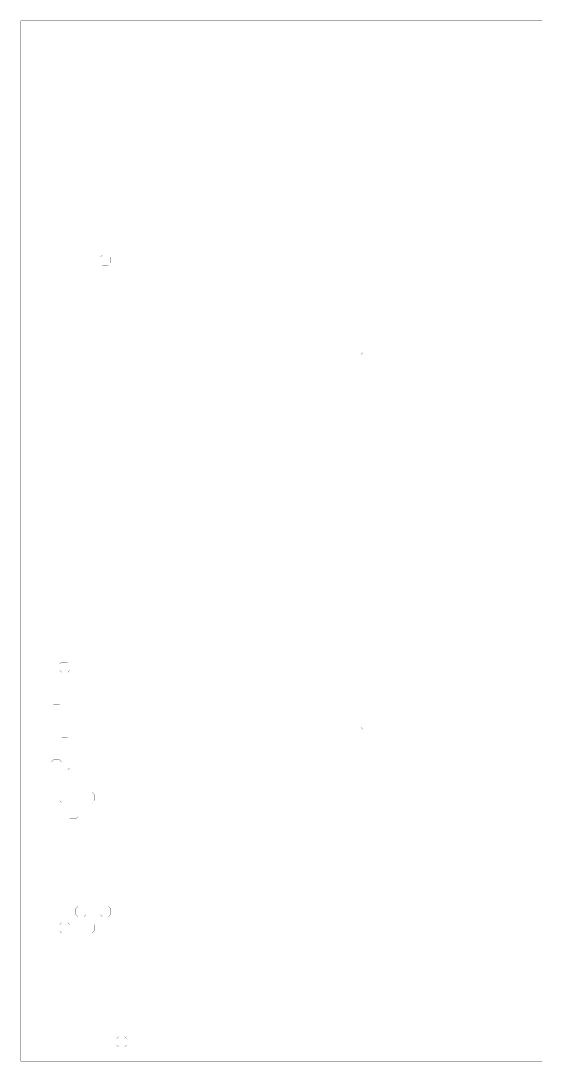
# Model space of a CAD drawing. Header units: metres. Extents: x 0 to 4990, y -4990 to 0.
# Drawn here: x 0 to 2495, y -4990 to 0 of the extents above; entities that cross this region are included whole.
import ezdxf

# ---------------------------------------------------------------- set-up
doc = ezdxf.new("R2010")
doc.units = ezdxf.units.M
doc.layers.add('conductor', color=1, linetype='Continuous')
doc.layers.add('substrate', color=5, linetype='Continuous')

msp = doc.modelspace()

# ---------------------------------------------------------------- linework, layer by layer
at = {"layer": 'conductor', "const_width": 0.5}
msp.add_lwpolyline([(2500, -1601.5625), (2490.234375, -1601.5625), (2480.46875, -1601.5625), (2470.703125, -1601.5625), (2460.9375, -1601.5625), (2451.171875, -1601.5625), (2441.40625, -1601.5625), (2431.640625, -1601.5625), (2421.875, -1601.5625), (2412.109375, -1601.5625), (2402.34375, -1601.5625), (2392.578125, -1601.5625), (2382.8125, -1601.5625), (2373.046875, -1601.5625), (2363.28125, -1601.5625), (2353.515625, -1601.5625), (2343.75, -1601.5625), (2333.984375, -1601.5625), (2324.21875, -1601.5625), (2314.453125, -1601.5625), (2304.6875, -1601.5625), (2294.921875, -1601.5625), (2285.15625, -1601.5625), (2275.390625, -1601.5625), (2265.625, -1601.5625), (2255.859375, -1601.5625), (2246.09375, -1601.5625), (2236.328125, -1601.5625), (2226.5625, -1601.5625), (2216.796875, -1601.5625), (2207.03125, -1601.5625), (2197.265625, -1601.5625), (2187.5, -1601.5625), (2177.734375, -1601.5625), (2167.96875, -1601.5625), (2158.203125, -1601.5625), (2148.4375, -1601.5625), (2138.671875, -1601.5625), (2128.90625, -1601.5625), (2119.140625, -1601.5625), (2109.375, -1601.5625), (2099.609375, -1601.5625), (2089.84375, -1601.5625), (2080.078125, -1601.5625), (2070.3125, -1601.5625), (2060.546875, -1601.5625), (2050.78125, -1601.5625), (2041.015625, -1601.5625), (2031.25, -1601.5625), (2021.484375, -1601.5625), (2011.71875, -1601.5625), (2001.953125, -1601.5625), (1992.1875, -1601.5625), (1982.421875, -1601.5625), (1972.65625, -1601.5625), (1962.890625, -1601.5625), (1953.125, -1601.5625), (1943.359375, -1601.5625), (1933.59375, -1601.5625), (1923.828125, -1601.5625), (1914.0625, -1601.5625), (1904.296875, -1601.5625), (1894.53125, -1601.5625), (1884.765625, -1601.5625), (1875, -1601.5625), (1865.234375, -1601.5625), (1855.46875, -1601.5625), (1845.703125, -1601.5625), (1835.9375, -1601.5625), (1826.171875, -1601.5625), (1816.40625, -1601.5625), (1806.640625, -1601.5625), (1796.875, -1601.5625), (1787.109375, -1601.5625), (1777.34375, -1601.5625), (1767.578125, -1601.5625), (1757.8125, -1601.5625), (1748.046875, -1601.5625), (1738.28125, -1601.5625), (1728.515625, -1601.5625), (1718.75, -1601.5625), (1708.984375, -1601.5625), (1699.21875, -1601.5625), (1689.453125, -1601.5625), (1679.6875, -1601.5625), (1669.921875, -1601.5625), (1660.15625, -1601.5625), (1650.390625, -1601.5625), (1640.625, -1601.5625), (1640.625, -1611.328125), (1640.625, -1621.09375), (1640.625, -1630.859375), (1640.625, -1640.625), (1640.625, -1650.390625), (1640.625, -1660.15625), (1640.625, -1669.921875), (1640.625, -1679.6875), (1640.625, -1689.453125), (1640.625, -1699.21875), (1640.625, -1708.984375), (1640.625, -1718.75), (1640.625, -1728.515625), (1640.625, -1738.28125), (1640.625, -1748.046875), (1640.625, -1757.8125), (1640.625, -1767.578125), (1640.625, -1777.34375), (1640.625, -1787.109375), (1640.625, -1796.875), (1640.625, -1806.640625), (1640.625, -1816.40625), (1640.625, -1826.171875), (1640.625, -1835.9375), (1640.625, -1845.703125), (1640.625, -1855.46875), (1640.625, -1865.234375), (1640.625, -1875), (1640.625, -1884.765625), (1640.625, -1894.53125), (1640.625, -1904.296875), (1640.625, -1914.0625), (1640.625, -1923.828125), (1640.625, -1933.59375), (1640.625, -1943.359375), (1640.625, -1953.125), (1640.625, -1962.890625), (1640.625, -1972.65625), (1640.625, -1982.421875), (1640.625, -1992.1875), (1640.625, -2001.953125), (1640.625, -2011.71875), (1640.625, -2021.484375), (1640.625, -2031.25), (1640.625, -2041.015625), (1640.625, -2050.78125), (1640.625, -2060.546875), (1640.625, -2070.3125), (1640.625, -2080.078125), (1640.625, -2089.84375), (1640.625, -2099.609375), (1640.625, -2109.375), (1640.625, -2119.140625), (1640.625, -2128.90625), (1640.625, -2138.671875), (1640.625, -2148.4375), (1640.625, -2158.203125), (1640.625, -2167.96875), (1640.625, -2177.734375), (1640.625, -2187.5), (1640.625, -2197.265625), (1640.625, -2207.03125), (1640.625, -2216.796875), (1640.625, -2226.5625), (1640.625, -2236.328125), (1640.625, -2246.09375), (1640.625, -2255.859375), (1640.625, -2265.625), (1640.625, -2275.390625), (1640.625, -2285.15625), (1640.625, -2294.921875), (1640.625, -2304.6875), (1640.625, -2314.453125), (1640.625, -2324.21875), (1640.625, -2333.984375), (1640.625, -2343.75), (1640.625, -2353.515625), (1640.625, -2363.28125), (1640.625, -2373.046875), (1640.625, -2382.8125), (1640.625, -2392.578125), (1640.625, -2402.34375), (1640.625, -2412.109375), (1640.625, -2421.875), (1640.625, -2431.640625), (1640.625, -2441.40625), (1640.625, -2451.171875), (1640.625, -2460.9375), (1640.625, -2470.703125), (1640.625, -2480.46875), (1640.625, -2490.234375), (1640.625, -2500), (1640.625, -2509.765625), (1640.625, -2519.53125), (1640.625, -2529.296875), (1640.625, -2539.0625), (1640.625, -2548.828125), (1640.625, -2558.59375), (1640.625, -2568.359375), (1640.625, -2578.125), (1640.625, -2587.890625), (1640.625, -2597.65625), (1640.625, -2607.421875), (1640.625, -2617.1875), (1640.625, -2626.953125), (1640.625, -2636.71875), (1640.625, -2646.484375), (1640.625, -2656.25), (1640.625, -2666.015625), (1640.625, -2675.78125), (1640.625, -2685.546875), (1640.625, -2695.3125), (1640.625, -2705.078125), (1640.625, -2714.84375), (1640.625, -2724.609375), (1640.625, -2734.375), (1640.625, -2744.140625), (1640.625, -2753.90625), (1640.625, -2763.671875), (1640.625, -2773.4375), (1640.625, -2783.203125), (1640.625, -2792.96875), (1640.625, -2802.734375), (1640.625, -2812.5), (1640.625, -2822.265625), (1640.625, -2832.03125), (1640.625, -2841.796875), (1640.625, -2851.5625), (1640.625, -2861.328125), (1640.625, -2871.09375), (1640.625, -2880.859375), (1640.625, -2890.625), (1640.625, -2900.390625), (1640.625, -2910.15625), (1640.625, -2919.921875), (1640.625, -2929.6875), (1640.625, -2939.453125), (1640.625, -2949.21875), (1640.625, -2958.984375), (1640.625, -2968.75), (1640.625, -2978.515625), (1640.625, -2988.28125), (1640.625, -2998.046875), (1640.625, -3007.8125), (1640.625, -3017.578125), (1640.625, -3027.34375), (1640.625, -3037.109375), (1640.625, -3046.875), (1640.625, -3056.640625), (1640.625, -3066.40625), (1640.625, -3076.171875), (1640.625, -3085.9375), (1640.625, -3095.703125), (1640.625, -3105.46875), (1640.625, -3115.234375), (1640.625, -3125), (1640.625, -3134.765625), (1640.625, -3144.53125), (1640.625, -3154.296875), (1640.625, -3164.0625), (1640.625, -3173.828125), (1640.625, -3183.59375), (1640.625, -3193.359375), (1640.625, -3203.125), (1640.625, -3212.890625), (1640.625, -3222.65625), (1640.625, -3232.421875), (1640.625, -3242.1875), (1640.625, -3251.953125), (1640.625, -3261.71875), (1640.625, -3271.484375), (1640.625, -3281.25), (1640.625, -3291.015625), (1640.625, -3300.78125), (1640.625, -3310.546875), (1640.625, -3320.3125), (1640.625, -3330.078125), (1640.625, -3339.84375), (1640.625, -3349.609375), (1640.625, -3359.375), (1640.625, -3369.140625), (1640.625, -3378.90625), (1640.625, -3388.671875), (1650.390625, -3388.671875), (1660.15625, -3388.671875), (1669.921875, -3388.671875), (1679.6875, -3388.671875), (1689.453125, -3388.671875), (1699.21875, -3388.671875), (1708.984375, -3388.671875), (1718.75, -3388.671875), (1728.515625, -3388.671875), (1738.28125, -3388.671875), (1748.046875, -3388.671875), (1757.8125, -3388.671875), (1767.578125, -3388.671875), (1777.34375, -3388.671875), (1787.109375, -3388.671875), (1796.875, -3388.671875), (1806.640625, -3388.671875), (1816.40625, -3388.671875), (1826.171875, -3388.671875), (1835.9375, -3388.671875), (1845.703125, -3388.671875), (1855.46875, -3388.671875), (1865.234375, -3388.671875), (1875, -3388.671875), (1884.765625, -3388.671875), (1894.53125, -3388.671875), (1904.296875, -3388.671875), (1914.0625, -3388.671875), (1923.828125, -3388.671875), (1933.59375, -3388.671875), (1943.359375, -3388.671875), (1953.125, -3388.671875), (1962.890625, -3388.671875), (1972.65625, -3388.671875), (1982.421875, -3388.671875), (1992.1875, -3388.671875), (2001.953125, -3388.671875), (2011.71875, -3388.671875), (2021.484375, -3388.671875), (2031.25, -3388.671875), (2041.015625, -3388.671875), (2050.78125, -3388.671875), (2060.546875, -3388.671875), (2070.3125, -3388.671875), (2080.078125, -3388.671875), (2089.84375, -3388.671875), (2099.609375, -3388.671875), (2109.375, -3388.671875), (2119.140625, -3388.671875), (2128.90625, -3388.671875), (2138.671875, -3388.671875), (2148.4375, -3388.671875), (2158.203125, -3388.671875), (2167.96875, -3388.671875), (2177.734375, -3388.671875), (2187.5, -3388.671875), (2197.265625, -3388.671875), (2207.03125, -3388.671875), (2216.796875, -3388.671875), (2226.5625, -3388.671875), (2236.328125, -3388.671875), (2246.09375, -3388.671875), (2255.859375, -3388.671875), (2265.625, -3388.671875), (2275.390625, -3388.671875), (2285.15625, -3388.671875), (2294.921875, -3388.671875), (2304.6875, -3388.671875), (2314.453125, -3388.671875), (2324.21875, -3388.671875), (2333.984375, -3388.671875), (2343.75, -3388.671875), (2353.515625, -3388.671875), (2363.28125, -3388.671875), (2373.046875, -3388.671875), (2382.8125, -3388.671875), (2392.578125, -3388.671875), (2402.34375, -3388.671875), (2412.109375, -3388.671875), (2421.875, -3388.671875), (2431.640625, -3388.671875), (2441.40625, -3388.671875), (2451.171875, -3388.671875), (2460.9375, -3388.671875), (2470.703125, -3388.671875), (2480.46875, -3388.671875), (2490.234375, -3388.671875), (2500, -3388.671875)], dxfattribs=at)
at = {"layer": 'substrate', "const_width": 0.5}
for points in [[(2500, 0), (2490.234375, 0), (2480.46875, 0), (2470.703125, 0), (2460.9375, 0), (2451.171875, 0), (2441.40625, 0), (2431.640625, 0), (2421.875, 0), (2412.109375, 0), (2402.34375, 0), (2392.578125, 0), (2382.8125, 0), (2373.046875, 0), (2363.28125, 0), (2353.515625, 0), (2343.75, 0), (2333.984375, 0), (2324.21875, 0), (2314.453125, 0), (2304.6875, 0), (2294.921875, 0), (2285.15625, 0), (2275.390625, 0), (2265.625, 0), (2255.859375, 0), (2246.09375, 0), (2236.328125, 0), (2226.5625, 0), (2216.796875, 0), (2207.03125, 0), (2197.265625, 0), (2187.5, 0), (2177.734375, 0), (2167.96875, 0), (2158.203125, 0), (2148.4375, 0), (2138.671875, 0), (2128.90625, 0), (2119.140625, 0), (2109.375, 0), (2099.609375, 0), (2089.84375, 0), (2080.078125, 0), (2070.3125, 0), (2060.546875, 0), (2050.78125, 0), (2041.015625, 0), (2031.25, 0), (2021.484375, 0), (2011.71875, 0), (2001.953125, 0), (1992.1875, 0), (1982.421875, 0), (1972.65625, 0), (1962.890625, 0), (1953.125, 0), (1943.359375, 0), (1933.59375, 0), (1923.828125, 0), (1914.0625, 0), (1904.296875, 0), (1894.53125, 0), (1884.765625, 0), (1875, 0), (1865.234375, 0), (1855.46875, 0), (1845.703125, 0), (1835.9375, 0), (1826.171875, 0), (1816.40625, 0), (1806.640625, 0), (1796.875, 0), (1787.109375, 0), (1777.34375, 0), (1767.578125, 0), (1757.8125, 0), (1748.046875, 0), (1738.28125, 0), (1728.515625, 0), (1718.75, 0), (1708.984375, 0), (1699.21875, 0), (1689.453125, 0), (1679.6875, 0), (1669.921875, 0), (1660.15625, 0), (1650.390625, 0), (1640.625, 0), (1630.859375, 0), (1621.09375, 0), (1611.328125, 0), (1601.5625, 0), (1591.796875, 0), (1582.03125, 0), (1572.265625, 0), (1562.5, 0), (1552.734375, 0), (1542.96875, 0), (1533.203125, 0), (1523.4375, 0), (1513.671875, 0), (1503.90625, 0), (1494.140625, 0), (1484.375, 0), (1474.609375, 0), (1464.84375, 0), (1455.078125, 0), (1445.3125, 0), (1435.546875, 0), (1425.78125, 0), (1416.015625, 0), (1406.25, 0), (1396.484375, 0), (1386.71875, 0), (1376.953125, 0), (1367.1875, 0), (1357.421875, 0), (1347.65625, 0), (1337.890625, 0), (1328.125, 0), (1318.359375, 0), (1308.59375, 0), (1298.828125, 0), (1289.0625, 0), (1279.296875, 0), (1269.53125, 0), (1259.765625, 0), (1250, 0), (1240.234375, 0), (1230.46875, 0), (1220.703125, 0), (1210.9375, 0), (1201.171875, 0), (1191.40625, 0), (1181.640625, 0), (1171.875, 0), (1162.109375, 0), (1152.34375, 0), (1142.578125, 0), (1132.8125, 0), (1123.046875, 0), (1113.28125, 0), (1103.515625, 0), (1093.75, 0), (1083.984375, 0), (1074.21875, 0), (1064.453125, 0), (1054.6875, 0), (1044.921875, 0), (1035.15625, 0), (1025.390625, 0), (1015.625, 0), (1005.859375, 0), (996.09375, 0), (986.328125, 0), (976.5625, 0), (966.796875, 0), (957.03125, 0), (947.265625, 0), (937.5, 0), (927.734375, 0), (917.96875, 0), (908.203125, 0), (898.4375, 0), (888.671875, 0), (878.90625, 0), (869.140625, 0), (859.375, 0), (849.609375, 0), (839.84375, 0), (830.078125, 0), (820.3125, 0), (810.546875, 0), (800.78125, 0), (791.015625, 0), (781.25, 0), (771.484375, 0), (761.71875, 0), (751.953125, 0), (742.1875, 0), (732.421875, 0), (722.65625, 0), (712.890625, 0), (703.125, 0), (693.359375, 0), (683.59375, 0), (673.828125, 0), (664.0625, 0), (654.296875, 0), (644.53125, 0), (634.765625, 0), (625, 0), (615.234375, 0), (605.46875, 0), (595.703125, 0), (585.9375, 0), (576.171875, 0), (566.40625, 0), (556.640625, 0), (546.875, 0), (537.109375, 0), (527.34375, 0), (517.578125, 0), (507.8125, 0), (498.046875, 0), (488.28125, 0), (478.515625, 0), (468.75, 0), (458.984375, 0), (449.21875, 0), (439.453125, 0), (429.6875, 0), (419.921875, 0), (410.15625, 0), (400.390625, 0), (390.625, 0), (380.859375, 0), (371.09375, 0), (361.328125, 0), (351.5625, 0), (341.796875, 0), (332.03125, 0), (322.265625, 0), (312.5, 0), (302.734375, 0), (292.96875, 0), (283.203125, 0), (273.4375, 0), (263.671875, 0), (253.90625, 0), (244.140625, 0), (234.375, 0), (224.609375, 0), (214.84375, 0), (205.078125, 0), (195.3125, 0), (185.546875, 0), (175.78125, 0), (166.015625, 0), (156.25, 0), (146.484375, 0), (136.71875, 0), (126.953125, 0), (117.1875, 0), (107.421875, 0), (97.65625, 0), (87.890625, 0), (78.125, 0), (68.359375, 0), (58.59375, 0), (48.828125, 0), (39.0625, 0), (29.296875, 0), (19.53125, 0), (9.765625, 0), (0, 0), (0, -9.765625), (0, -19.53125), (0, -29.296875), (0, -39.0625), (0, -48.828125), (0, -58.59375), (0, -68.359375), (0, -78.125), (0, -87.890625), (0, -97.65625), (0, -107.421875), (0, -117.1875), (0, -126.953125), (0, -136.71875), (0, -146.484375), (0, -156.25), (0, -166.015625), (0, -175.78125), (0, -185.546875), (0, -195.3125), (0, -205.078125), (0, -214.84375), (0, -224.609375), (0, -234.375), (0, -244.140625), (0, -253.90625), (0, -263.671875), (0, -273.4375), (0, -283.203125), (0, -292.96875), (0, -302.734375), (0, -312.5), (0, -322.265625), (0, -332.03125), (0, -341.796875), (0, -351.5625), (0, -361.328125), (0, -371.09375), (0, -380.859375), (0, -390.625), (0, -400.390625), (0, -410.15625), (0, -419.921875), (0, -429.6875), (0, -439.453125), (0, -449.21875), (0, -458.984375), (0, -468.75), (0, -478.515625), (0, -488.28125), (0, -498.046875), (0, -507.8125), (0, -517.578125), (0, -527.34375), (0, -537.109375), (0, -546.875), (0, -556.640625), (0, -566.40625), (0, -576.171875), (0, -585.9375), (0, -595.703125), (0, -605.46875), (0, -615.234375), (0, -625), (0, -634.765625), (0, -644.53125), (0, -654.296875), (0, -664.0625), (0, -673.828125), (0, -683.59375), (0, -693.359375), (0, -703.125), (0, -712.890625), (0, -722.65625), (0, -732.421875), (0, -742.1875), (0, -751.953125), (0, -761.71875), (0, -771.484375), (0, -781.25), (0, -791.015625), (0, -800.78125), (0, -810.546875), (0, -820.3125), (0, -830.078125), (0, -839.84375), (0, -849.609375), (0, -859.375), (0, -869.140625), (0, -878.90625), (0, -888.671875), (0, -898.4375), (0, -908.203125), (0, -917.96875), (0, -927.734375), (0, -937.5), (0, -947.265625), (0, -957.03125), (0, -966.796875), (0, -976.5625), (0, -986.328125), (0, -996.09375), (0, -1005.859375), (0, -1015.625), (0, -1025.390625), (0, -1035.15625), (0, -1044.921875), (0, -1054.6875), (0, -1064.453125), (0, -1074.21875), (0, -1083.984375), (0, -1093.75), (0, -1103.515625), (0, -1113.28125), (0, -1123.046875), (0, -1132.8125), (0, -1142.578125), (0, -1152.34375), (0, -1162.109375), (0, -1171.875), (0, -1181.640625), (0, -1191.40625), (0, -1201.171875), (0, -1210.9375), (0, -1220.703125), (0, -1230.46875), (0, -1240.234375), (0, -1250), (0, -1259.765625), (0, -1269.53125), (0, -1279.296875), (0, -1289.0625), (0, -1298.828125), (0, -1308.59375), (0, -1318.359375), (0, -1328.125), (0, -1337.890625), (0, -1347.65625), (0, -1357.421875), (0, -1367.1875), (0, -1376.953125), (0, -1386.71875), (0, -1396.484375), (0, -1406.25), (0, -1416.015625), (0, -1425.78125), (0, -1435.546875), (0, -1445.3125), (0, -1455.078125), (0, -1464.84375), (0, -1474.609375), (0, -1484.375), (0, -1494.140625), (0, -1503.90625), (0, -1513.671875), (0, -1523.4375), (0, -1533.203125), (0, -1542.96875), (0, -1552.734375), (0, -1562.5), (0, -1572.265625), (0, -1582.03125), (0, -1591.796875), (0, -1601.5625), (0, -1611.328125), (0, -1621.09375), (0, -1630.859375), (0, -1640.625), (0, -1650.390625), (0, -1660.15625), (0, -1669.921875), (0, -1679.6875), (0, -1689.453125), (0, -1699.21875), (0, -1708.984375), (0, -1718.75), (0, -1728.515625), (0, -1738.28125), (0, -1748.046875), (0, -1757.8125), (0, -1767.578125), (0, -1777.34375), (0, -1787.109375), (0, -1796.875), (0, -1806.640625), (0, -1816.40625), (0, -1826.171875), (0, -1835.9375), (0, -1845.703125), (0, -1855.46875), (0, -1865.234375), (0, -1875), (0, -1884.765625), (0, -1894.53125), (0, -1904.296875), (0, -1914.0625), (0, -1923.828125), (0, -1933.59375), (0, -1943.359375), (0, -1953.125), (0, -1962.890625), (0, -1972.65625), (0, -1982.421875), (0, -1992.1875), (0, -2001.953125), (0, -2011.71875), (0, -2021.484375), (0, -2031.25), (0, -2041.015625), (0, -2050.78125), (0, -2060.546875), (0, -2070.3125), (0, -2080.078125), (0, -2089.84375), (0, -2099.609375), (0, -2109.375), (0, -2119.140625), (0, -2128.90625), (0, -2138.671875), (0, -2148.4375), (0, -2158.203125), (0, -2167.96875), (0, -2177.734375), (0, -2187.5), (0, -2197.265625), (0, -2207.03125), (0, -2216.796875), (0, -2226.5625), (0, -2236.328125), (0, -2246.09375), (0, -2255.859375), (0, -2265.625), (0, -2275.390625), (0, -2285.15625), (0, -2294.921875), (0, -2304.6875), (0, -2314.453125), (0, -2324.21875), (0, -2333.984375), (0, -2343.75), (0, -2353.515625), (0, -2363.28125), (0, -2373.046875), (0, -2382.8125), (0, -2392.578125), (0, -2402.34375), (0, -2412.109375), (0, -2421.875), (0, -2431.640625), (0, -2441.40625), (0, -2451.171875), (0, -2460.9375), (0, -2470.703125), (0, -2480.46875), (0, -2490.234375), (0, -2500), (0, -2509.765625), (0, -2519.53125), (0, -2529.296875), (0, -2539.0625), (0, -2548.828125), (0, -2558.59375), (0, -2568.359375), (0, -2578.125), (0, -2587.890625), (0, -2597.65625), (0, -2607.421875), (0, -2617.1875), (0, -2626.953125), (0, -2636.71875), (0, -2646.484375), (0, -2656.25), (0, -2666.015625), (0, -2675.78125), (0, -2685.546875), (0, -2695.3125), (0, -2705.078125), (0, -2714.84375), (0, -2724.609375), (0, -2734.375), (0, -2744.140625), (0, -2753.90625), (0, -2763.671875), (0, -2773.4375), (0, -2783.203125), (0, -2792.96875), (0, -2802.734375), (0, -2812.5), (0, -2822.265625), (0, -2832.03125), (0, -2841.796875), (0, -2851.5625), (0, -2861.328125), (0, -2871.09375), (0, -2880.859375), (0, -2890.625), (0, -2900.390625), (0, -2910.15625), (0, -2919.921875), (0, -2929.6875), (0, -2939.453125), (0, -2949.21875), (0, -2958.984375), (0, -2968.75), (0, -2978.515625), (0, -2988.28125), (0, -2998.046875), (0, -3007.8125), (0, -3017.578125), (0, -3027.34375), (0, -3037.109375), (0, -3046.875), (0, -3056.640625), (0, -3066.40625), (0, -3076.171875), (0, -3085.9375), (0, -3095.703125), (0, -3105.46875), (0, -3115.234375), (0, -3125), (0, -3134.765625), (0, -3144.53125), (0, -3154.296875), (0, -3164.0625), (0, -3173.828125), (0, -3183.59375), (0, -3193.359375), (0, -3203.125), (0, -3212.890625), (0, -3222.65625), (0, -3232.421875), (0, -3242.1875), (0, -3251.953125), (0, -3261.71875), (0, -3271.484375), (0, -3281.25), (0, -3291.015625), (0, -3300.78125), (0, -3310.546875), (0, -3320.3125), (0, -3330.078125), (0, -3339.84375), (0, -3349.609375), (0, -3359.375), (0, -3369.140625), (0, -3378.90625), (0, -3388.671875), (0, -3398.4375), (0, -3408.203125), (0, -3417.96875), (0, -3427.734375), (0, -3437.5), (0, -3447.265625), (0, -3457.03125), (0, -3466.796875), (0, -3476.5625), (0, -3486.328125), (0, -3496.09375), (0, -3505.859375), (0, -3515.625), (0, -3525.390625), (0, -3535.15625), (0, -3544.921875), (0, -3554.6875), (0, -3564.453125), (0, -3574.21875), (0, -3583.984375), (0, -3593.75), (0, -3603.515625), (0, -3613.28125), (0, -3623.046875), (0, -3632.8125), (0, -3642.578125), (0, -3652.34375), (0, -3662.109375), (0, -3671.875), (0, -3681.640625), (0, -3691.40625), (0, -3701.171875), (0, -3710.9375), (0, -3720.703125), (0, -3730.46875), (0, -3740.234375), (0, -3750), (0, -3759.765625), (0, -3769.53125), (0, -3779.296875), (0, -3789.0625), (0, -3798.828125), (0, -3808.59375), (0, -3818.359375), (0, -3828.125), (0, -3837.890625), (0, -3847.65625), (0, -3857.421875), (0, -3867.1875), (0, -3876.953125), (0, -3886.71875), (0, -3896.484375), (0, -3906.25), (0, -3916.015625), (0, -3925.78125), (0, -3935.546875), (0, -3945.3125), (0, -3955.078125), (0, -3964.84375), (0, -3974.609375), (0, -3984.375), (0, -3994.140625), (0, -4003.90625), (0, -4013.671875), (0, -4023.4375), (0, -4033.203125), (0, -4042.96875), (0, -4052.734375), (0, -4062.5), (0, -4072.265625), (0, -4082.03125), (0, -4091.796875), (0, -4101.5625), (0, -4111.328125), (0, -4121.09375), (0, -4130.859375), (0, -4140.625), (0, -4150.390625), (0, -4160.15625), (0, -4169.921875), (0, -4179.6875), (0, -4189.453125), (0, -4199.21875), (0, -4208.984375), (0, -4218.75), (0, -4228.515625), (0, -4238.28125), (0, -4248.046875), (0, -4257.8125), (0, -4267.578125), (0, -4277.34375), (0, -4287.109375), (0, -4296.875), (0, -4306.640625), (0, -4316.40625), (0, -4326.171875), (0, -4335.9375), (0, -4345.703125), (0, -4355.46875), (0, -4365.234375), (0, -4375), (0, -4384.765625), (0, -4394.53125), (0, -4404.296875), (0, -4414.0625), (0, -4423.828125), (0, -4433.59375), (0, -4443.359375), (0, -4453.125), (0, -4462.890625), (0, -4472.65625), (0, -4482.421875), (0, -4492.1875), (0, -4501.953125), (0, -4511.71875), (0, -4521.484375), (0, -4531.25), (0, -4541.015625), (0, -4550.78125), (0, -4560.546875), (0, -4570.3125), (0, -4580.078125), (0, -4589.84375), (0, -4599.609375), (0, -4609.375), (0, -4619.140625), (0, -4628.90625), (0, -4638.671875), (0, -4648.4375), (0, -4658.203125), (0, -4667.96875), (0, -4677.734375), (0, -4687.5), (0, -4697.265625), (0, -4707.03125), (0, -4716.796875), (0, -4726.5625), (0, -4736.328125), (0, -4746.09375), (0, -4755.859375), (0, -4765.625), (0, -4775.390625), (0, -4785.15625), (0, -4794.921875), (0, -4804.6875), (0, -4814.453125), (0, -4824.21875), (0, -4833.984375), (0, -4843.75), (0, -4853.515625), (0, -4863.28125), (0, -4873.046875), (0, -4882.8125), (0, -4892.578125), (0, -4902.34375), (0, -4912.109375), (0, -4921.875), (0, -4931.640625), (0, -4941.40625), (0, -4951.171875), (0, -4960.9375), (0, -4970.703125), (0, -4980.46875), (0, -4990.234375), (9.765625, -4990.234375), (19.53125, -4990.234375), (29.296875, -4990.234375), (39.0625, -4990.234375), (48.828125, -4990.234375), (58.59375, -4990.234375), (68.359375, -4990.234375), (78.125, -4990.234375), (87.890625, -4990.234375), (97.65625, -4990.234375), (107.421875, -4990.234375), (117.1875, -4990.234375), (126.953125, -4990.234375), (136.71875, -4990.234375), (146.484375, -4990.234375), (156.25, -4990.234375), (166.015625, -4990.234375), (175.78125, -4990.234375), (185.546875, -4990.234375), (195.3125, -4990.234375), (205.078125, -4990.234375), (214.84375, -4990.234375), (224.609375, -4990.234375), (234.375, -4990.234375), (244.140625, -4990.234375), (253.90625, -4990.234375), (263.671875, -4990.234375), (273.4375, -4990.234375), (283.203125, -4990.234375), (292.96875, -4990.234375), (302.734375, -4990.234375), (312.5, -4990.234375), (322.265625, -4990.234375), (332.03125, -4990.234375), (341.796875, -4990.234375), (351.5625, -4990.234375), (361.328125, -4990.234375), (371.09375, -4990.234375), (380.859375, -4990.234375), (390.625, -4990.234375), (400.390625, -4990.234375), (410.15625, -4990.234375), (419.921875, -4990.234375), (429.6875, -4990.234375), (439.453125, -4990.234375), (449.21875, -4990.234375), (458.984375, -4990.234375), (468.75, -4990.234375), (478.515625, -4990.234375), (488.28125, -4990.234375), (498.046875, -4990.234375), (507.8125, -4990.234375), (517.578125, -4990.234375), (527.34375, -4990.234375), (537.109375, -4990.234375), (546.875, -4990.234375), (556.640625, -4990.234375), (566.40625, -4990.234375), (576.171875, -4990.234375), (585.9375, -4990.234375), (595.703125, -4990.234375), (605.46875, -4990.234375), (615.234375, -4990.234375), (625, -4990.234375), (634.765625, -4990.234375), (644.53125, -4990.234375), (654.296875, -4990.234375), (664.0625, -4990.234375), (673.828125, -4990.234375), (683.59375, -4990.234375), (693.359375, -4990.234375), (703.125, -4990.234375), (712.890625, -4990.234375), (722.65625, -4990.234375), (732.421875, -4990.234375), (742.1875, -4990.234375), (751.953125, -4990.234375), (761.71875, -4990.234375), (771.484375, -4990.234375), (781.25, -4990.234375), (791.015625, -4990.234375), (800.78125, -4990.234375), (810.546875, -4990.234375), (820.3125, -4990.234375), (830.078125, -4990.234375), (839.84375, -4990.234375), (849.609375, -4990.234375), (859.375, -4990.234375), (869.140625, -4990.234375), (878.90625, -4990.234375), (888.671875, -4990.234375), (898.4375, -4990.234375), (908.203125, -4990.234375), (917.96875, -4990.234375), (927.734375, -4990.234375), (937.5, -4990.234375), (947.265625, -4990.234375), (957.03125, -4990.234375), (966.796875, -4990.234375), (976.5625, -4990.234375), (986.328125, -4990.234375), (996.09375, -4990.234375), (1005.859375, -4990.234375), (1015.625, -4990.234375), (1025.390625, -4990.234375), (1035.15625, -4990.234375), (1044.921875, -4990.234375), (1054.6875, -4990.234375), (1064.453125, -4990.234375), (1074.21875, -4990.234375), (1083.984375, -4990.234375), (1093.75, -4990.234375), (1103.515625, -4990.234375), (1113.28125, -4990.234375), (1123.046875, -4990.234375), (1132.8125, -4990.234375), (1142.578125, -4990.234375), (1152.34375, -4990.234375), (1162.109375, -4990.234375), (1171.875, -4990.234375), (1181.640625, -4990.234375), (1191.40625, -4990.234375), (1201.171875, -4990.234375), (1210.9375, -4990.234375), (1220.703125, -4990.234375), (1230.46875, -4990.234375), (1240.234375, -4990.234375), (1250, -4990.234375), (1259.765625, -4990.234375), (1269.53125, -4990.234375), (1279.296875, -4990.234375), (1289.0625, -4990.234375), (1298.828125, -4990.234375), (1308.59375, -4990.234375), (1318.359375, -4990.234375), (1328.125, -4990.234375), (1337.890625, -4990.234375), (1347.65625, -4990.234375), (1357.421875, -4990.234375), (1367.1875, -4990.234375), (1376.953125, -4990.234375), (1386.71875, -4990.234375), (1396.484375, -4990.234375), (1406.25, -4990.234375), (1416.015625, -4990.234375), (1425.78125, -4990.234375), (1435.546875, -4990.234375), (1445.3125, -4990.234375), (1455.078125, -4990.234375), (1464.84375, -4990.234375), (1474.609375, -4990.234375), (1484.375, -4990.234375), (1494.140625, -4990.234375), (1503.90625, -4990.234375), (1513.671875, -4990.234375), (1523.4375, -4990.234375), (1533.203125, -4990.234375), (1542.96875, -4990.234375), (1552.734375, -4990.234375), (1562.5, -4990.234375), (1572.265625, -4990.234375), (1582.03125, -4990.234375), (1591.796875, -4990.234375), (1601.5625, -4990.234375), (1611.328125, -4990.234375), (1621.09375, -4990.234375), (1630.859375, -4990.234375), (1640.625, -4990.234375), (1650.390625, -4990.234375), (1660.15625, -4990.234375), (1669.921875, -4990.234375), (1679.6875, -4990.234375), (1689.453125, -4990.234375), (1699.21875, -4990.234375), (1708.984375, -4990.234375), (1718.75, -4990.234375), (1728.515625, -4990.234375), (1738.28125, -4990.234375), (1748.046875, -4990.234375), (1757.8125, -4990.234375), (1767.578125, -4990.234375), (1777.34375, -4990.234375), (1787.109375, -4990.234375), (1796.875, -4990.234375), (1806.640625, -4990.234375), (1816.40625, -4990.234375), (1826.171875, -4990.234375), (1835.9375, -4990.234375), (1845.703125, -4990.234375), (1855.46875, -4990.234375), (1865.234375, -4990.234375), (1875, -4990.234375), (1884.765625, -4990.234375), (1894.53125, -4990.234375), (1904.296875, -4990.234375), (1914.0625, -4990.234375), (1923.828125, -4990.234375), (1933.59375, -4990.234375), (1943.359375, -4990.234375), (1953.125, -4990.234375), (1962.890625, -4990.234375), (1972.65625, -4990.234375), (1982.421875, -4990.234375), (1992.1875, -4990.234375), (2001.953125, -4990.234375), (2011.71875, -4990.234375), (2021.484375, -4990.234375), (2031.25, -4990.234375), (2041.015625, -4990.234375), (2050.78125, -4990.234375), (2060.546875, -4990.234375), (2070.3125, -4990.234375), (2080.078125, -4990.234375), (2089.84375, -4990.234375), (2099.609375, -4990.234375), (2109.375, -4990.234375), (2119.140625, -4990.234375), (2128.90625, -4990.234375), (2138.671875, -4990.234375), (2148.4375, -4990.234375), (2158.203125, -4990.234375), (2167.96875, -4990.234375), (2177.734375, -4990.234375), (2187.5, -4990.234375), (2197.265625, -4990.234375), (2207.03125, -4990.234375), (2216.796875, -4990.234375), (2226.5625, -4990.234375), (2236.328125, -4990.234375), (2246.09375, -4990.234375), (2255.859375, -4990.234375), (2265.625, -4990.234375), (2275.390625, -4990.234375), (2285.15625, -4990.234375), (2294.921875, -4990.234375), (2304.6875, -4990.234375), (2314.453125, -4990.234375), (2324.21875, -4990.234375), (2333.984375, -4990.234375), (2343.75, -4990.234375), (2353.515625, -4990.234375), (2363.28125, -4990.234375), (2373.046875, -4990.234375), (2382.8125, -4990.234375), (2392.578125, -4990.234375), (2402.34375, -4990.234375), (2412.109375, -4990.234375), (2421.875, -4990.234375), (2431.640625, -4990.234375), (2441.40625, -4990.234375), (2451.171875, -4990.234375), (2460.9375, -4990.234375), (2470.703125, -4990.234375), (2480.46875, -4990.234375), (2490.234375, -4990.234375), (2500, -4990.234375)], [(2500, -3398.4375), (2490.234375, -3398.4375), (2480.46875, -3398.4375), (2470.703125, -3398.4375), (2460.9375, -3398.4375), (2451.171875, -3398.4375), (2441.40625, -3398.4375), (2431.640625, -3398.4375), (2421.875, -3398.4375), (2412.109375, -3398.4375), (2402.34375, -3398.4375), (2392.578125, -3398.4375), (2382.8125, -3398.4375), (2373.046875, -3398.4375), (2363.28125, -3398.4375), (2353.515625, -3398.4375), (2343.75, -3398.4375), (2333.984375, -3398.4375), (2324.21875, -3398.4375), (2314.453125, -3398.4375), (2304.6875, -3398.4375), (2294.921875, -3398.4375), (2285.15625, -3398.4375), (2275.390625, -3398.4375), (2265.625, -3398.4375), (2255.859375, -3398.4375), (2246.09375, -3398.4375), (2236.328125, -3398.4375), (2226.5625, -3398.4375), (2216.796875, -3398.4375), (2207.03125, -3398.4375), (2197.265625, -3398.4375), (2187.5, -3398.4375), (2177.734375, -3398.4375), (2167.96875, -3398.4375), (2158.203125, -3398.4375), (2148.4375, -3398.4375), (2138.671875, -3398.4375), (2128.90625, -3398.4375), (2119.140625, -3398.4375), (2109.375, -3398.4375), (2099.609375, -3398.4375), (2089.84375, -3398.4375), (2080.078125, -3398.4375), (2070.3125, -3398.4375), (2060.546875, -3398.4375), (2050.78125, -3398.4375), (2041.015625, -3398.4375), (2031.25, -3398.4375), (2021.484375, -3398.4375), (2011.71875, -3398.4375), (2001.953125, -3398.4375), (1992.1875, -3398.4375), (1982.421875, -3398.4375), (1972.65625, -3398.4375), (1962.890625, -3398.4375), (1953.125, -3398.4375), (1943.359375, -3398.4375), (1933.59375, -3398.4375), (1923.828125, -3398.4375), (1914.0625, -3398.4375), (1904.296875, -3398.4375), (1894.53125, -3398.4375), (1884.765625, -3398.4375), (1875, -3398.4375), (1865.234375, -3398.4375), (1855.46875, -3398.4375), (1845.703125, -3398.4375), (1835.9375, -3398.4375), (1826.171875, -3398.4375), (1816.40625, -3398.4375), (1806.640625, -3398.4375), (1796.875, -3398.4375), (1787.109375, -3398.4375), (1777.34375, -3398.4375), (1767.578125, -3398.4375), (1757.8125, -3398.4375), (1748.046875, -3398.4375), (1738.28125, -3398.4375), (1728.515625, -3398.4375), (1718.75, -3398.4375), (1708.984375, -3398.4375), (1699.21875, -3398.4375), (1689.453125, -3398.4375), (1679.6875, -3398.4375), (1669.921875, -3398.4375), (1660.15625, -3398.4375), (1650.390625, -3398.4375), (1640.625, -3398.4375), (1630.859375, -3388.671875), (1630.859375, -3378.90625), (1630.859375, -3369.140625), (1630.859375, -3359.375), (1630.859375, -3349.609375), (1630.859375, -3339.84375), (1630.859375, -3330.078125), (1630.859375, -3320.3125), (1630.859375, -3310.546875), (1630.859375, -3300.78125), (1630.859375, -3291.015625), (1630.859375, -3281.25), (1630.859375, -3271.484375), (1630.859375, -3261.71875), (1630.859375, -3251.953125), (1630.859375, -3242.1875), (1630.859375, -3232.421875), (1630.859375, -3222.65625), (1630.859375, -3212.890625), (1630.859375, -3203.125), (1630.859375, -3193.359375), (1630.859375, -3183.59375), (1630.859375, -3173.828125), (1630.859375, -3164.0625), (1630.859375, -3154.296875), (1630.859375, -3144.53125), (1630.859375, -3134.765625), (1630.859375, -3125), (1630.859375, -3115.234375), (1630.859375, -3105.46875), (1630.859375, -3095.703125), (1630.859375, -3085.9375), (1630.859375, -3076.171875), (1630.859375, -3066.40625), (1630.859375, -3056.640625), (1630.859375, -3046.875), (1630.859375, -3037.109375), (1630.859375, -3027.34375), (1630.859375, -3017.578125), (1630.859375, -3007.8125), (1630.859375, -2998.046875), (1630.859375, -2988.28125), (1630.859375, -2978.515625), (1630.859375, -2968.75), (1630.859375, -2958.984375), (1630.859375, -2949.21875), (1630.859375, -2939.453125), (1630.859375, -2929.6875), (1630.859375, -2919.921875), (1630.859375, -2910.15625), (1630.859375, -2900.390625), (1630.859375, -2890.625), (1630.859375, -2880.859375), (1630.859375, -2871.09375), (1630.859375, -2861.328125), (1630.859375, -2851.5625), (1630.859375, -2841.796875), (1630.859375, -2832.03125), (1630.859375, -2822.265625), (1630.859375, -2812.5), (1630.859375, -2802.734375), (1630.859375, -2792.96875), (1630.859375, -2783.203125), (1630.859375, -2773.4375), (1630.859375, -2763.671875), (1630.859375, -2753.90625), (1630.859375, -2744.140625), (1630.859375, -2734.375), (1630.859375, -2724.609375), (1630.859375, -2714.84375), (1630.859375, -2705.078125), (1630.859375, -2695.3125), (1630.859375, -2685.546875), (1630.859375, -2675.78125), (1630.859375, -2666.015625), (1630.859375, -2656.25), (1630.859375, -2646.484375), (1630.859375, -2636.71875), (1630.859375, -2626.953125), (1630.859375, -2617.1875), (1630.859375, -2607.421875), (1630.859375, -2597.65625), (1630.859375, -2587.890625), (1630.859375, -2578.125), (1630.859375, -2568.359375), (1630.859375, -2558.59375), (1630.859375, -2548.828125), (1630.859375, -2539.0625), (1630.859375, -2529.296875), (1630.859375, -2519.53125), (1630.859375, -2509.765625), (1630.859375, -2500), (1630.859375, -2490.234375), (1630.859375, -2480.46875), (1630.859375, -2470.703125), (1630.859375, -2460.9375), (1630.859375, -2451.171875), (1630.859375, -2441.40625), (1630.859375, -2431.640625), (1630.859375, -2421.875), (1630.859375, -2412.109375), (1630.859375, -2402.34375), (1630.859375, -2392.578125), (1630.859375, -2382.8125), (1630.859375, -2373.046875), (1630.859375, -2363.28125), (1630.859375, -2353.515625), (1630.859375, -2343.75), (1630.859375, -2333.984375), (1630.859375, -2324.21875), (1630.859375, -2314.453125), (1630.859375, -2304.6875), (1630.859375, -2294.921875), (1630.859375, -2285.15625), (1630.859375, -2275.390625), (1630.859375, -2265.625), (1630.859375, -2255.859375), (1630.859375, -2246.09375), (1630.859375, -2236.328125), (1630.859375, -2226.5625), (1630.859375, -2216.796875), (1630.859375, -2207.03125), (1630.859375, -2197.265625), (1630.859375, -2187.5), (1630.859375, -2177.734375), (1630.859375, -2167.96875), (1630.859375, -2158.203125), (1630.859375, -2148.4375), (1630.859375, -2138.671875), (1630.859375, -2128.90625), (1630.859375, -2119.140625), (1630.859375, -2109.375), (1630.859375, -2099.609375), (1630.859375, -2089.84375), (1630.859375, -2080.078125), (1630.859375, -2070.3125), (1630.859375, -2060.546875), (1630.859375, -2050.78125), (1630.859375, -2041.015625), (1630.859375, -2031.25), (1630.859375, -2021.484375), (1630.859375, -2011.71875), (1630.859375, -2001.953125), (1630.859375, -1992.1875), (1630.859375, -1982.421875), (1630.859375, -1972.65625), (1630.859375, -1962.890625), (1630.859375, -1953.125), (1630.859375, -1943.359375), (1630.859375, -1933.59375), (1630.859375, -1923.828125), (1630.859375, -1914.0625), (1630.859375, -1904.296875), (1630.859375, -1894.53125), (1630.859375, -1884.765625), (1630.859375, -1875), (1630.859375, -1865.234375), (1630.859375, -1855.46875), (1630.859375, -1845.703125), (1630.859375, -1835.9375), (1630.859375, -1826.171875), (1630.859375, -1816.40625), (1630.859375, -1806.640625), (1630.859375, -1796.875), (1630.859375, -1787.109375), (1630.859375, -1777.34375), (1630.859375, -1767.578125), (1630.859375, -1757.8125), (1630.859375, -1748.046875), (1630.859375, -1738.28125), (1630.859375, -1728.515625), (1630.859375, -1718.75), (1630.859375, -1708.984375), (1630.859375, -1699.21875), (1630.859375, -1689.453125), (1630.859375, -1679.6875), (1630.859375, -1669.921875), (1630.859375, -1660.15625), (1630.859375, -1650.390625), (1630.859375, -1640.625), (1630.859375, -1630.859375), (1630.859375, -1621.09375), (1630.859375, -1611.328125), (1630.859375, -1601.5625), (1640.625, -1591.796875), (1650.390625, -1591.796875), (1660.15625, -1591.796875), (1669.921875, -1591.796875), (1679.6875, -1591.796875), (1689.453125, -1591.796875), (1699.21875, -1591.796875), (1708.984375, -1591.796875), (1718.75, -1591.796875), (1728.515625, -1591.796875), (1738.28125, -1591.796875), (1748.046875, -1591.796875), (1757.8125, -1591.796875), (1767.578125, -1591.796875), (1777.34375, -1591.796875), (1787.109375, -1591.796875), (1796.875, -1591.796875), (1806.640625, -1591.796875), (1816.40625, -1591.796875), (1826.171875, -1591.796875), (1835.9375, -1591.796875), (1845.703125, -1591.796875), (1855.46875, -1591.796875), (1865.234375, -1591.796875), (1875, -1591.796875), (1884.765625, -1591.796875), (1894.53125, -1591.796875), (1904.296875, -1591.796875), (1914.0625, -1591.796875), (1923.828125, -1591.796875), (1933.59375, -1591.796875), (1943.359375, -1591.796875), (1953.125, -1591.796875), (1962.890625, -1591.796875), (1972.65625, -1591.796875), (1982.421875, -1591.796875), (1992.1875, -1591.796875), (2001.953125, -1591.796875), (2011.71875, -1591.796875), (2021.484375, -1591.796875), (2031.25, -1591.796875), (2041.015625, -1591.796875), (2050.78125, -1591.796875), (2060.546875, -1591.796875), (2070.3125, -1591.796875), (2080.078125, -1591.796875), (2089.84375, -1591.796875), (2099.609375, -1591.796875), (2109.375, -1591.796875), (2119.140625, -1591.796875), (2128.90625, -1591.796875), (2138.671875, -1591.796875), (2148.4375, -1591.796875), (2158.203125, -1591.796875), (2167.96875, -1591.796875), (2177.734375, -1591.796875), (2187.5, -1591.796875), (2197.265625, -1591.796875), (2207.03125, -1591.796875), (2216.796875, -1591.796875), (2226.5625, -1591.796875), (2236.328125, -1591.796875), (2246.09375, -1591.796875), (2255.859375, -1591.796875), (2265.625, -1591.796875), (2275.390625, -1591.796875), (2285.15625, -1591.796875), (2294.921875, -1591.796875), (2304.6875, -1591.796875), (2314.453125, -1591.796875), (2324.21875, -1591.796875), (2333.984375, -1591.796875), (2343.75, -1591.796875), (2353.515625, -1591.796875), (2363.28125, -1591.796875), (2373.046875, -1591.796875), (2382.8125, -1591.796875), (2392.578125, -1591.796875), (2402.34375, -1591.796875), (2412.109375, -1591.796875), (2421.875, -1591.796875), (2431.640625, -1591.796875), (2441.40625, -1591.796875), (2451.171875, -1591.796875), (2460.9375, -1591.796875), (2470.703125, -1591.796875), (2480.46875, -1591.796875), (2490.234375, -1591.796875), (2500, -1591.796875)]]:
    msp.add_lwpolyline(points, dxfattribs=at)
for points in [[(224.609375, -156.25), (234.375, -146.484375), (244.140625, -146.484375), (253.90625, -146.484375), (263.671875, -146.484375), (273.4375, -156.25), (273.4375, -166.015625), (273.4375, -175.78125), (273.4375, -185.546875), (263.671875, -195.3125), (253.90625, -195.3125), (244.140625, -195.3125), (234.375, -195.3125), (224.609375, -185.546875), (224.609375, -175.78125), (224.609375, -166.015625)], [(380.859375, -1132.8125), (390.625, -1123.046875), (400.390625, -1123.046875), (410.15625, -1123.046875), (419.921875, -1123.046875), (429.6875, -1132.8125), (429.6875, -1142.578125), (429.6875, -1152.34375), (429.6875, -1162.109375), (419.921875, -1171.875), (410.15625, -1171.875), (400.390625, -1171.875), (390.625, -1171.875), (380.859375, -1162.109375), (380.859375, -1152.34375), (380.859375, -1142.578125)], [(185.546875, -3085.9375), (195.3125, -3076.171875), (205.078125, -3076.171875), (214.84375, -3076.171875), (224.609375, -3076.171875), (234.375, -3085.9375), (234.375, -3095.703125), (234.375, -3105.46875), (234.375, -3115.234375), (224.609375, -3125), (214.84375, -3125), (205.078125, -3125), (195.3125, -3125), (185.546875, -3115.234375), (185.546875, -3105.46875), (185.546875, -3095.703125)], [(146.484375, -3242.1875), (156.25, -3232.421875), (166.015625, -3232.421875), (175.78125, -3232.421875), (185.546875, -3232.421875), (195.3125, -3242.1875), (195.3125, -3251.953125), (195.3125, -3261.71875), (195.3125, -3271.484375), (185.546875, -3281.25), (175.78125, -3281.25), (166.015625, -3281.25), (156.25, -3281.25), (146.484375, -3271.484375), (146.484375, -3261.71875), (146.484375, -3251.953125)], [(185.546875, -3398.4375), (195.3125, -3388.671875), (205.078125, -3388.671875), (214.84375, -3388.671875), (224.609375, -3388.671875), (234.375, -3398.4375), (234.375, -3408.203125), (234.375, -3417.96875), (234.375, -3427.734375), (224.609375, -3437.5), (214.84375, -3437.5), (205.078125, -3437.5), (195.3125, -3437.5), (185.546875, -3427.734375), (185.546875, -3417.96875), (185.546875, -3408.203125)], [(146.484375, -3554.6875), (156.25, -3544.921875), (166.015625, -3544.921875), (175.78125, -3544.921875), (185.546875, -3544.921875), (195.3125, -3554.6875), (195.3125, -3564.453125), (195.3125, -3574.21875), (195.3125, -3583.984375), (185.546875, -3593.75), (175.78125, -3593.75), (166.015625, -3593.75), (156.25, -3593.75), (146.484375, -3583.984375), (146.484375, -3574.21875), (146.484375, -3564.453125)], [(224.609375, -3593.75), (234.375, -3583.984375), (244.140625, -3583.984375), (253.90625, -3583.984375), (263.671875, -3583.984375), (273.4375, -3593.75), (273.4375, -3603.515625), (273.4375, -3613.28125), (273.4375, -3623.046875), (273.4375, -3632.8125), (273.4375, -3642.578125), (273.4375, -3652.34375), (273.4375, -3662.109375), (263.671875, -3671.875), (253.90625, -3671.875), (244.140625, -3671.875), (234.375, -3671.875), (224.609375, -3662.109375), (224.609375, -3652.34375), (224.609375, -3642.578125), (224.609375, -3632.8125), (224.609375, -3623.046875), (224.609375, -3613.28125), (224.609375, -3603.515625)], [(185.546875, -3671.875), (195.3125, -3662.109375), (205.078125, -3662.109375), (214.84375, -3662.109375), (224.609375, -3662.109375), (234.375, -3671.875), (234.375, -3681.640625), (234.375, -3691.40625), (234.375, -3701.171875), (244.140625, -3701.171875), (253.90625, -3701.171875), (263.671875, -3701.171875), (273.4375, -3710.9375), (273.4375, -3720.703125), (273.4375, -3730.46875), (273.4375, -3740.234375), (263.671875, -3750), (253.90625, -3750), (244.140625, -3750), (234.375, -3750), (224.609375, -3750), (214.84375, -3750), (205.078125, -3750), (195.3125, -3750), (185.546875, -3740.234375), (185.546875, -3730.46875), (185.546875, -3720.703125), (185.546875, -3710.9375), (185.546875, -3701.171875), (185.546875, -3691.40625), (185.546875, -3681.640625)], [(302.734375, -3710.9375), (312.5, -3701.171875), (322.265625, -3701.171875), (332.03125, -3701.171875), (341.796875, -3701.171875), (351.5625, -3710.9375), (351.5625, -3720.703125), (351.5625, -3730.46875), (351.5625, -3740.234375), (341.796875, -3750), (332.03125, -3750), (322.265625, -3750), (312.5, -3750), (302.734375, -3740.234375), (302.734375, -3730.46875), (302.734375, -3720.703125)], [(224.609375, -3789.0625), (234.375, -3779.296875), (244.140625, -3779.296875), (253.90625, -3779.296875), (263.671875, -3779.296875), (273.4375, -3789.0625), (273.4375, -3798.828125), (273.4375, -3808.59375), (273.4375, -3818.359375), (263.671875, -3828.125), (253.90625, -3828.125), (244.140625, -3828.125), (234.375, -3828.125), (224.609375, -3818.359375), (224.609375, -3808.59375), (224.609375, -3798.828125)], [(185.546875, -4023.4375), (195.3125, -4013.671875), (205.078125, -4013.671875), (214.84375, -4013.671875), (224.609375, -4013.671875), (234.375, -4023.4375), (234.375, -4033.203125), (234.375, -4042.96875), (234.375, -4052.734375), (224.609375, -4062.5), (214.84375, -4062.5), (205.078125, -4062.5), (195.3125, -4062.5), (185.546875, -4052.734375), (185.546875, -4042.96875), (185.546875, -4033.203125)], [(146.484375, -4257.8125), (156.25, -4248.046875), (166.015625, -4248.046875), (175.78125, -4248.046875), (185.546875, -4248.046875), (195.3125, -4257.8125), (195.3125, -4267.578125), (195.3125, -4277.34375), (195.3125, -4287.109375), (185.546875, -4296.875), (175.78125, -4296.875), (166.015625, -4296.875), (156.25, -4296.875), (146.484375, -4287.109375), (146.484375, -4277.34375), (146.484375, -4267.578125)], [(263.671875, -4257.8125), (273.4375, -4248.046875), (283.203125, -4248.046875), (292.96875, -4248.046875), (302.734375, -4248.046875), (312.5, -4257.8125), (312.5, -4267.578125), (312.5, -4277.34375), (312.5, -4287.109375), (302.734375, -4296.875), (292.96875, -4296.875), (283.203125, -4296.875), (273.4375, -4296.875), (263.671875, -4287.109375), (263.671875, -4277.34375), (263.671875, -4267.578125)], [(380.859375, -4257.8125), (390.625, -4248.046875), (400.390625, -4248.046875), (410.15625, -4248.046875), (419.921875, -4248.046875), (429.6875, -4257.8125), (429.6875, -4267.578125), (429.6875, -4277.34375), (429.6875, -4287.109375), (419.921875, -4296.875), (410.15625, -4296.875), (400.390625, -4296.875), (390.625, -4296.875), (380.859375, -4287.109375), (380.859375, -4277.34375), (380.859375, -4267.578125)], [(185.546875, -4335.9375), (195.3125, -4326.171875), (205.078125, -4326.171875), (214.84375, -4326.171875), (224.609375, -4326.171875), (234.375, -4335.9375), (234.375, -4345.703125), (234.375, -4355.46875), (234.375, -4365.234375), (224.609375, -4375), (214.84375, -4375), (205.078125, -4375), (195.3125, -4375), (185.546875, -4365.234375), (185.546875, -4355.46875), (185.546875, -4345.703125)], [(302.734375, -4335.9375), (312.5, -4326.171875), (322.265625, -4326.171875), (332.03125, -4326.171875), (341.796875, -4326.171875), (351.5625, -4335.9375), (351.5625, -4345.703125), (351.5625, -4355.46875), (351.5625, -4365.234375), (341.796875, -4375), (332.03125, -4375), (322.265625, -4375), (312.5, -4375), (302.734375, -4365.234375), (302.734375, -4355.46875), (302.734375, -4345.703125)], [(458.984375, -4882.8125), (468.75, -4873.046875), (478.515625, -4873.046875), (488.28125, -4873.046875), (498.046875, -4873.046875), (507.8125, -4882.8125), (507.8125, -4892.578125), (507.8125, -4902.34375), (507.8125, -4912.109375), (498.046875, -4921.875), (488.28125, -4921.875), (478.515625, -4921.875), (468.75, -4921.875), (458.984375, -4912.109375), (458.984375, -4902.34375), (458.984375, -4892.578125)]]:
    msp.add_lwpolyline(points, close=True, dxfattribs=at)

doc.saveas('drawing.dxf')
